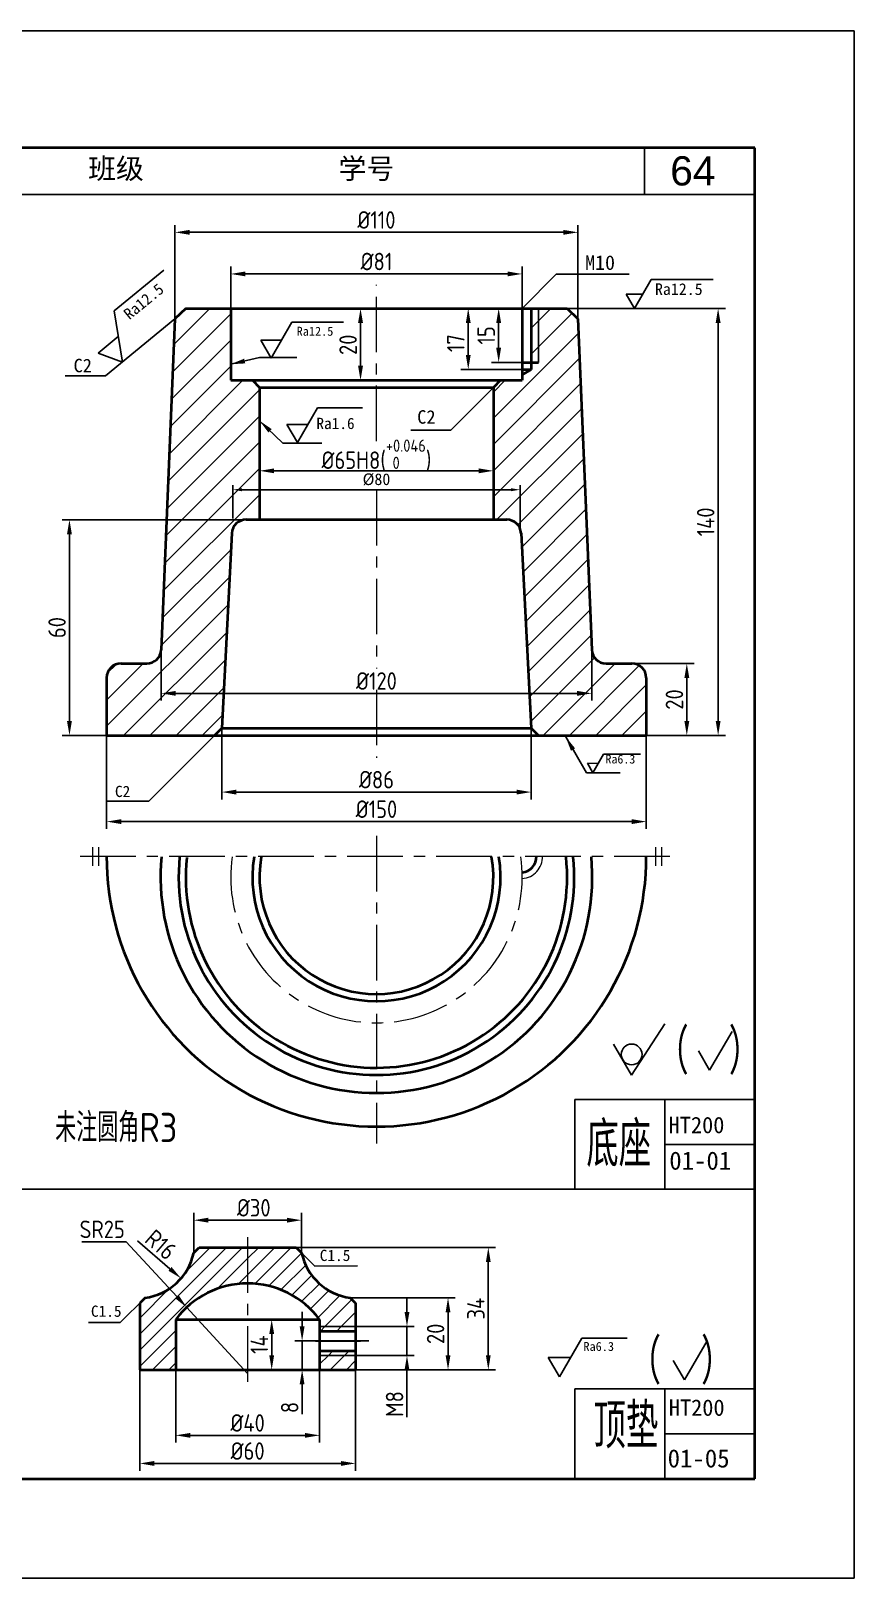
# Model space of a CAD drawing. Header units: millimetres. Extents: x 645 to 2308, y 762 to 2069.
# Drawn here: x 1744.3 to 1885.3, y 1804.4 to 2069.4 of the extents above; entities that cross this region are included whole.
import ezdxf

# ---------------------------------------------------------------- set-up
doc = ezdxf.new("R2010")
doc.units = ezdxf.units.MM
doc.linetypes.add('CENTER', pattern=[50.8, 31.75, -6.35, 6.35, -6.35])
for name, color, linetype in [('尺寸标注', 250, 'Continuous'), ('文字', 7, 'Continuous'), ('细实线', 7, 'Continuous')]:
    doc.layers.add(name, color=color, linetype=linetype)
for name, color, linetype, lineweight in [('点划线', 7, 'CENTER', 15), ('点化线', 7, 'CENTER', 15), ('粗实线', 7, 'Continuous', 40)]:
    doc.layers.add(name, color=color, linetype=linetype, lineweight=lineweight)
doc.styles.add('HZ', font='txt.shx', dxfattribs={"bigfont": 'gbcbig.shx'})
doc.styles.add('汉字', font='gbenor.shx', dxfattribs={"bigfont": 'gbcbig.shx'})
doc.dimstyles.new('111', dxfattribs={"dimtxt": 3, "dimasz": 2.5, "dimexe": 1.25, "dimexo": 0.625, "dimgap": 1, "dimtad": 1, "dimdsep": 46, "dimtxsty": '汉字', "dimcen": 2.5, "dimadec": 0, "dimazin": 0, "dimtfac": 1, "dimtmove": 0, "dimatfit": 3, "dimfxl": 0, "dimarcsym": 0})
doc.dimstyles.new('ISO-25', dxfattribs={"dimtxt": 3, "dimasz": 2.5, "dimexe": 1.25, "dimexo": 0, "dimtad": 1, "dimdec": 0, "dimdsep": 46, "dimtxsty": '汉字', "dimcen": 2.5, "dimadec": 0, "dimazin": 0, "dimtfac": 1, "dimtdec": 0, "dimtmove": 0, "dimatfit": 3, "dimfxl": 0, "dimarcsym": 0})
doc.dimstyles.new('ISO-25$4', dxfattribs={"dimtxt": 3, "dimasz": 2.5, "dimexe": 1.25, "dimexo": 0, "dimtad": 1, "dimtoh": 1, "dimdec": 0, "dimlfac": 1.25, "dimdsep": 46, "dimtxsty": '汉字', "dimcen": 2.5, "dimadec": 0, "dimazin": 2, "dimtfac": 1, "dimtdec": 0, "dimtmove": 0, "dimatfit": 1, "dimfxl": 0, "dimarcsym": 0})

# ---------------------------------------------------------------- blocks, each defined once
blk = doc.blocks.new('*D22')
at = {"layer": 'Defpoints', "color": 0, "transparency": 16777216}
for p in [(1776.99, 1950.01), (1829.96, 1950.01), (1829.96, 1939.07)]:
    blk.add_point(p, dxfattribs=at)
at = {"layer": '细实线', "color": 0, "lineweight": -2, "transparency": 16777216}
for p, q in [((1776.99, 1950.01), (1776.99, 1937.82)), ((1829.96, 1950.01), (1829.96, 1937.82)), ((1779.49, 1939.07), (1827.46, 1939.07))]:
    blk.add_line(p, q, dxfattribs=at)
at = {"layer": '细实线', "color": 0, "transparency": 16777216}
for points in [[(1779.49, 1939.49), (1779.49, 1938.65), (1776.99, 1939.07)], [(1827.46, 1939.49), (1827.46, 1938.65), (1829.96, 1939.07)]]:
    blk.add_solid(points, dxfattribs=at)
at = {"layer": '细实线', "color": 0, "transparency": 16777216, "insert": (1803.48, 1941.2), "char_height": 3, "attachment_point": 5, "style": '汉字'}
blk.add_mtext('%%c86', dxfattribs=at)
blk = doc.blocks.new('*D23')
at = {"layer": 'Defpoints', "color": 0, "transparency": 16777216}
for p in [(1757.28, 1948.77), (1849.68, 1948.77), (1849.68, 1934.01)]:
    blk.add_point(p, dxfattribs=at)
at = {"layer": '细实线', "color": 0, "lineweight": -2, "transparency": 16777216}
for p, q in [((1757.28, 1948.77), (1757.28, 1932.76)), ((1849.68, 1948.77), (1849.68, 1932.76)), ((1759.78, 1934.01), (1847.18, 1934.01))]:
    blk.add_line(p, q, dxfattribs=at)
at = {"layer": '细实线', "color": 0, "transparency": 16777216}
for points in [[(1759.78, 1934.43), (1759.78, 1933.6), (1757.28, 1934.01)], [(1847.18, 1934.43), (1847.18, 1933.6), (1849.68, 1934.01)]]:
    blk.add_solid(points, dxfattribs=at)
at = {"layer": '细实线', "color": 0, "transparency": 16777216, "insert": (1803.48, 1936.14), "char_height": 3, "attachment_point": 5, "style": '汉字'}
blk.add_mtext('%%c150', dxfattribs=at)
blk = doc.blocks.new('*D24')
at = {"layer": 'Defpoints', "color": 0, "transparency": 16777216}
for p in [(1766.62, 1963.46), (1840.34, 1963.46), (1840.34, 1955.98)]:
    blk.add_point(p, dxfattribs=at)
at = {"layer": '细实线', "color": 0, "lineweight": -2, "transparency": 16777216}
for p, q in [((1766.62, 1963.46), (1766.62, 1954.73)), ((1840.34, 1963.46), (1840.34, 1954.73)), ((1769.12, 1955.98), (1837.84, 1955.98))]:
    blk.add_line(p, q, dxfattribs=at)
at = {"layer": '细实线', "color": 0, "transparency": 16777216}
for points in [[(1769.12, 1956.4), (1769.12, 1955.56), (1766.62, 1955.98)], [(1837.84, 1956.4), (1837.84, 1955.56), (1840.34, 1955.98)]]:
    blk.add_solid(points, dxfattribs=at)
at = {"layer": '细实线', "color": 0, "transparency": 16777216, "insert": (1803.48, 1958.1), "char_height": 3, "attachment_point": 5, "style": '汉字'}
blk.add_mtext('%%c120', dxfattribs=at)
blk = doc.blocks.new('*D35')
at = {"layer": 'Defpoints', "color": 0, "transparency": 16777216}
for p in [(1769.1, 1840.12), (1793.74, 1840.12), (1793.74, 1828.89)]:
    blk.add_point(p, dxfattribs=at)
at = {"layer": '细实线', "color": 0, "lineweight": -2, "transparency": 16777216}
for p, q in [((1769.1, 1840.12), (1769.1, 1827.64)), ((1793.74, 1840.12), (1793.74, 1827.64)), ((1771.6, 1828.89), (1791.24, 1828.89))]:
    blk.add_line(p, q, dxfattribs=at)
at = {"layer": '细实线', "color": 0, "transparency": 16777216}
for points in [[(1771.6, 1829.3), (1771.6, 1828.47), (1769.1, 1828.89)], [(1791.24, 1829.3), (1791.24, 1828.47), (1793.74, 1828.89)]]:
    blk.add_solid(points, dxfattribs=at)
at = {"layer": '细实线', "color": 0, "transparency": 16777216, "insert": (1781.42, 1831.01), "char_height": 3, "attachment_point": 5, "style": '汉字'}
blk.add_mtext('%%c40', dxfattribs=at)
blk = doc.blocks.new('*D36')
at = {"layer": 'Defpoints', "color": 0, "transparency": 16777216}
for p in [(1799.9, 1847.51), (1799.9, 1842.58), (1808.7, 1842.58)]:
    blk.add_point(p, dxfattribs=at)
at = {"layer": '细实线', "color": 0, "lineweight": -2, "transparency": 16777216}
for p, q in [((1808.7, 1850.01), (1808.7, 1852.51)), ((1799.9, 1847.51), (1809.95, 1847.51)), ((1808.7, 1847.51), (1808.7, 1842.58)), ((1799.9, 1842.58), (1809.95, 1842.58)), ((1808.7, 1840.08), (1808.7, 1832))]:
    blk.add_line(p, q, dxfattribs=at)
at = {"layer": '细实线', "color": 0, "transparency": 16777216}
for points in [[(1808.29, 1850.01), (1809.12, 1850.01), (1808.7, 1847.51)], [(1808.29, 1840.08), (1809.12, 1840.08), (1808.7, 1842.58)]]:
    blk.add_solid(points, dxfattribs=at)
at = {"layer": '细实线', "color": 0, "transparency": 16777216, "insert": (1806.58, 1834.25), "char_height": 3, "attachment_point": 5, "rotation": 90, "style": '汉字'}
blk.add_mtext('M8', dxfattribs=at)
blk = doc.blocks.new('*D37')
at = {"layer": 'Defpoints', "color": 0, "transparency": 16777216}
for p in [(1770.98, 1850.82), (1781.42, 1839.5)]:
    blk.add_point(p, dxfattribs=at)
at = {"layer": '细实线', "color": 0, "lineweight": -2, "transparency": 16777216}
for p, q in [((1760.63, 1862.04), (1753.05, 1862.04)), ((1769.28, 1852.66), (1760.63, 1862.04)), ((1781.42, 1839.5), (1770.98, 1850.82))]:
    blk.add_line(p, q, dxfattribs=at)
at = {"layer": '细实线', "color": 0, "transparency": 16777216}
blk.add_solid([(1769.59, 1852.94), (1768.98, 1852.38), (1770.98, 1850.82)], dxfattribs=at)
at = {"layer": '细实线', "color": 0, "transparency": 16777216, "insert": (1756.52, 1864.17), "char_height": 3, "attachment_point": 5, "style": '汉字'}
blk.add_mtext('SR25', dxfattribs=at)
blk = doc.blocks.new('*D38')
at = {"layer": 'Defpoints', "color": 0, "transparency": 16777216}
for p in [(1790.66, 1865.74), (1772.18, 1860.14), (1790.66, 1860.14)]:
    blk.add_point(p, dxfattribs=at)
at = {"layer": '细实线', "color": 0, "lineweight": -2, "transparency": 16777216}
for p, q in [((1772.18, 1860.14), (1772.18, 1866.99)), ((1774.68, 1865.74), (1788.16, 1865.74)), ((1790.66, 1860.14), (1790.66, 1866.99))]:
    blk.add_line(p, q, dxfattribs=at)
at = {"layer": '细实线', "color": 0, "transparency": 16777216}
for points in [[(1774.68, 1866.16), (1774.68, 1865.33), (1772.18, 1865.74)], [(1788.16, 1866.16), (1788.16, 1865.33), (1790.66, 1865.74)]]:
    blk.add_solid(points, dxfattribs=at)
at = {"layer": '细实线', "color": 0, "transparency": 16777216, "insert": (1782.47, 1867.87), "char_height": 3, "attachment_point": 5, "style": '汉字'}
blk.add_mtext('%%c30', dxfattribs=at)
blk = doc.blocks.new('粗糙度')
at = {"layer": '细实线'}
for p, q in [((0, 0), (5.77, 10)), ((5.77, 10), (20.11, 10)), ((-2.89, 5), (2.89, 5)), ((0, 0), (-2.89, 5))]:
    blk.add_line(p, q, dxfattribs=at)
blk = doc.blocks.new('12.5')
at = {"layer": '细实线'}
blk.add_blockref('粗糙度', (0, 0), dxfattribs=at)
at = {"layer": '细实线', "insert": (7.11, 8.72), "char_height": 2.5, "width": 15.7949, "attachment_point": 1}
blk.add_mtext('Ra12.5', dxfattribs=at)
blk = doc.blocks.new('*D44')
at = {"layer": 'Defpoints', "color": 0, "transparency": 16777216}
for p in [(1847.21, 1961.09), (1847.21, 1948.77), (1856.62, 1948.77)]:
    blk.add_point(p, dxfattribs=at)
at = {"layer": '细实线', "color": 0, "lineweight": -2, "transparency": 16777216}
for p, q in [((1847.21, 1961.09), (1857.87, 1961.09)), ((1856.62, 1958.59), (1856.62, 1951.27)), ((1847.21, 1948.77), (1857.87, 1948.77))]:
    blk.add_line(p, q, dxfattribs=at)
at = {"layer": '细实线', "color": 0, "transparency": 16777216}
for points in [[(1856.2, 1958.59), (1857.04, 1958.59), (1856.62, 1961.09)], [(1856.2, 1951.27), (1857.04, 1951.27), (1856.62, 1948.77)]]:
    blk.add_solid(points, dxfattribs=at)
at = {"layer": '细实线', "color": 0, "transparency": 16777216, "insert": (1854.5, 1954.93), "char_height": 3, "attachment_point": 5, "rotation": 90, "style": '汉字'}
blk.add_mtext('20', dxfattribs=at)
blk = doc.blocks.new('*D45')
at = {"layer": 'Defpoints', "color": 0, "transparency": 16777216}
for p in [(1836.12, 2021.92), (1837.77, 1948.77), (1861.98, 1948.77)]:
    blk.add_point(p, dxfattribs=at)
at = {"layer": '细实线', "color": 0, "lineweight": -2, "transparency": 16777216}
for p, q in [((1836.12, 2021.92), (1863.23, 2021.92)), ((1861.98, 2019.42), (1861.98, 1951.27)), ((1837.77, 1948.77), (1863.23, 1948.77))]:
    blk.add_line(p, q, dxfattribs=at)
at = {"layer": '细实线', "color": 0, "transparency": 16777216}
for points in [[(1861.56, 2019.42), (1862.4, 2019.42), (1861.98, 2021.92)], [(1861.56, 1951.27), (1862.4, 1951.27), (1861.98, 1948.77)]]:
    blk.add_solid(points, dxfattribs=at)
at = {"layer": '细实线', "color": 0, "transparency": 16777216, "insert": (1859.85, 1985.35), "char_height": 3, "attachment_point": 5, "rotation": 90, "style": '汉字'}
blk.add_mtext('140', dxfattribs=at)
blk = doc.blocks.new('*D46')
at = {"layer": 'Defpoints', "color": 0, "transparency": 16777216}
for p in [(1781.18, 1985.73), (1750.91, 1948.77), (1781.18, 1948.77)]:
    blk.add_point(p, dxfattribs=at)
at = {"layer": '细实线', "color": 0, "lineweight": -2, "transparency": 16777216}
for p, q in [((1781.18, 1985.73), (1749.66, 1985.73)), ((1750.91, 1983.23), (1750.91, 1951.27)), ((1781.18, 1948.77), (1749.66, 1948.77))]:
    blk.add_line(p, q, dxfattribs=at)
at = {"layer": '细实线', "color": 0, "transparency": 16777216}
for points in [[(1750.49, 1983.23), (1751.33, 1983.23), (1750.91, 1985.73)], [(1750.49, 1951.27), (1751.33, 1951.27), (1750.91, 1948.77)]]:
    blk.add_solid(points, dxfattribs=at)
at = {"layer": '细实线', "color": 0, "transparency": 16777216, "insert": (1748.79, 1967.25), "char_height": 3, "attachment_point": 5, "rotation": 90, "style": '汉字'}
blk.add_mtext('60', dxfattribs=at)
blk = doc.blocks.new('*D47')
at = {"layer": 'Defpoints', "color": 0, "transparency": 16777216}
for p in [(1803.48, 2021.92), (1800.75, 2009.6), (1803.48, 2009.6)]:
    blk.add_point(p, dxfattribs=at)
at = {"layer": '细实线', "color": 0, "lineweight": -2, "transparency": 16777216}
for p, q in [((1803.48, 2021.92), (1799.5, 2021.92)), ((1800.75, 2019.42), (1800.75, 2012.1)), ((1803.48, 2009.6), (1799.5, 2009.6))]:
    blk.add_line(p, q, dxfattribs=at)
at = {"layer": '细实线', "color": 0, "transparency": 16777216}
for points in [[(1800.33, 2019.42), (1801.17, 2019.42), (1800.75, 2021.92)], [(1800.33, 2012.1), (1801.17, 2012.1), (1800.75, 2009.6)]]:
    blk.add_solid(points, dxfattribs=at)
at = {"layer": '细实线', "color": 0, "transparency": 16777216, "insert": (1798.62, 2015.69), "char_height": 3, "attachment_point": 5, "rotation": 90, "style": '汉字'}
blk.add_mtext('20', dxfattribs=at)
blk = doc.blocks.new('*D48')
at = {"layer": 'Defpoints', "color": 0, "transparency": 16777216}
for p in [(1828.42, 2021.92), (1819.19, 2011.45), (1828.42, 2011.45)]:
    blk.add_point(p, dxfattribs=at)
at = {"layer": '细实线', "color": 0, "lineweight": -2, "transparency": 16777216}
for p, q in [((1828.42, 2021.92), (1817.94, 2021.92)), ((1819.19, 2019.42), (1819.19, 2013.95)), ((1828.42, 2011.45), (1817.94, 2011.45))]:
    blk.add_line(p, q, dxfattribs=at)
at = {"layer": '细实线', "color": 0, "transparency": 16777216}
for points in [[(1818.78, 2019.42), (1819.61, 2019.42), (1819.19, 2021.92)], [(1818.78, 2013.95), (1819.61, 2013.95), (1819.19, 2011.45)]]:
    blk.add_solid(points, dxfattribs=at)
at = {"layer": '细实线', "color": 0, "transparency": 16777216, "insert": (1817.07, 2015.97), "char_height": 3, "attachment_point": 5, "rotation": 90, "style": '汉字'}
blk.add_mtext('17', dxfattribs=at)
blk = doc.blocks.new('*D49')
at = {"layer": 'Defpoints', "color": 0, "transparency": 16777216}
for p in [(1829.96, 2021.92), (1824.4, 2012.68), (1829.96, 2012.68)]:
    blk.add_point(p, dxfattribs=at)
at = {"layer": '细实线', "color": 0, "lineweight": -2, "transparency": 16777216}
for p, q in [((1829.96, 2021.92), (1823.15, 2021.92)), ((1824.4, 2019.42), (1824.4, 2015.18)), ((1829.96, 2012.68), (1823.15, 2012.68))]:
    blk.add_line(p, q, dxfattribs=at)
at = {"layer": '细实线', "color": 0, "transparency": 16777216}
for points in [[(1823.98, 2019.42), (1824.82, 2019.42), (1824.4, 2021.92)], [(1823.98, 2015.18), (1824.82, 2015.18), (1824.4, 2012.68)]]:
    blk.add_solid(points, dxfattribs=at)
at = {"layer": '细实线', "color": 0, "transparency": 16777216, "insert": (1822.27, 2017.3), "char_height": 3, "attachment_point": 5, "rotation": 90, "style": '汉字'}
blk.add_mtext('15', dxfattribs=at)
blk = doc.blocks.new('*D50')
at = {"layer": 'Defpoints', "color": 0, "transparency": 16777216}
for p in [(1837.98, 2034.95), (1768.98, 2020.14), (1837.98, 2020.14)]:
    blk.add_point(p, dxfattribs=at)
at = {"layer": '细实线', "color": 0, "lineweight": -2, "transparency": 16777216}
for p, q in [((1768.98, 2020.14), (1768.98, 2036.2)), ((1837.98, 2020.14), (1837.98, 2036.2)), ((1771.48, 2034.95), (1835.48, 2034.95))]:
    blk.add_line(p, q, dxfattribs=at)
at = {"layer": '细实线', "color": 0, "transparency": 16777216}
for points in [[(1771.48, 2035.36), (1771.48, 2034.53), (1768.98, 2034.95)], [(1835.48, 2035.36), (1835.48, 2034.53), (1837.98, 2034.95)]]:
    blk.add_solid(points, dxfattribs=at)
at = {"layer": '细实线', "color": 0, "transparency": 16777216, "insert": (1803.48, 2037.07), "char_height": 3, "attachment_point": 5, "style": '汉字'}
blk.add_mtext('%%c110', dxfattribs=at)
blk = doc.blocks.new('*D51')
at = {"layer": 'Defpoints', "color": 0, "transparency": 16777216}
for p in [(1828.42, 2027.82), (1778.53, 2021.92), (1828.42, 2021.92)]:
    blk.add_point(p, dxfattribs=at)
at = {"layer": '细实线', "color": 0, "lineweight": -2, "transparency": 16777216}
for p, q in [((1778.53, 2021.92), (1778.53, 2029.07)), ((1781.03, 2027.82), (1825.92, 2027.82)), ((1828.42, 2021.92), (1828.42, 2029.07))]:
    blk.add_line(p, q, dxfattribs=at)
at = {"layer": '细实线', "color": 0, "transparency": 16777216}
for points in [[(1781.03, 2028.24), (1781.03, 2027.41), (1778.53, 2027.82)], [(1825.92, 2028.24), (1825.92, 2027.41), (1828.42, 2027.82)]]:
    blk.add_solid(points, dxfattribs=at)
at = {"layer": '细实线', "color": 0, "transparency": 16777216, "insert": (1803.48, 2029.95), "char_height": 3, "attachment_point": 5, "style": '汉字'}
blk.add_mtext('%%c81', dxfattribs=at)
blk = doc.blocks.new('1.6')
at = {"layer": '细实线'}
for p, q in [((0, 0), (4.49, 7.77)), ((4.49, 7.77), (14.47, 7.77)), ((-2.34, 4.05), (0, 0)), ((-2.34, 4.05), (2.34, 4.05))]:
    blk.add_line(p, q, dxfattribs=at)
at = {"layer": '细实线', "insert": (4.23, 5.53), "char_height": 2.5, "width": 12.4303, "attachment_point": 1}
blk.add_mtext('Ra1.6', dxfattribs=at)
blk = doc.blocks.new('*D57')
at = {"layer": 'Defpoints', "color": 0, "transparency": 16777216}
for p in [(1789.74, 1861.06), (1789.74, 1840.12), (1822.63, 1840.12)]:
    blk.add_point(p, dxfattribs=at)
at = {"layer": '细实线', "color": 0, "lineweight": -2, "transparency": 16777216}
for p, q in [((1789.74, 1861.06), (1823.88, 1861.06)), ((1822.63, 1858.56), (1822.63, 1842.62)), ((1789.74, 1840.12), (1823.88, 1840.12))]:
    blk.add_line(p, q, dxfattribs=at)
at = {"layer": '细实线', "color": 0, "transparency": 16777216}
for points in [[(1822.21, 1858.56), (1823.04, 1858.56), (1822.63, 1861.06)], [(1822.21, 1842.62), (1823.04, 1842.62), (1822.63, 1840.12)]]:
    blk.add_solid(points, dxfattribs=at)
at = {"layer": '细实线', "color": 0, "transparency": 16777216, "insert": (1820.5, 1850.59), "char_height": 3, "attachment_point": 5, "rotation": 90, "style": '汉字'}
blk.add_mtext('34', dxfattribs=at)
blk = doc.blocks.new('*D58')
at = {"layer": 'Defpoints', "color": 0, "transparency": 16777216}
for p in [(1798.98, 1852.44), (1798.98, 1840.12), (1815.73, 1840.12)]:
    blk.add_point(p, dxfattribs=at)
at = {"layer": '细实线', "color": 0, "lineweight": -2, "transparency": 16777216}
for p, q in [((1798.98, 1852.44), (1816.98, 1852.44)), ((1815.73, 1849.94), (1815.73, 1842.62)), ((1798.98, 1840.12), (1816.98, 1840.12))]:
    blk.add_line(p, q, dxfattribs=at)
at = {"layer": '细实线', "color": 0, "transparency": 16777216}
for points in [[(1815.31, 1849.94), (1816.15, 1849.94), (1815.73, 1852.44)], [(1815.31, 1842.62), (1816.15, 1842.62), (1815.73, 1840.12)]]:
    blk.add_solid(points, dxfattribs=at)
at = {"layer": '细实线', "color": 0, "transparency": 16777216, "insert": (1813.6, 1846.28), "char_height": 3, "attachment_point": 5, "rotation": 90, "style": '汉字'}
blk.add_mtext('20', dxfattribs=at)
blk = doc.blocks.new('*D59')
at = {"layer": 'Defpoints', "color": 0, "transparency": 16777216}
for p in [(1793.48, 1848.74), (1785.54, 1840.12), (1793.74, 1840.12)]:
    blk.add_point(p, dxfattribs=at)
at = {"layer": '细实线', "color": 0, "lineweight": -2, "transparency": 16777216}
for p, q in [((1793.48, 1848.74), (1784.29, 1848.74)), ((1785.54, 1846.24), (1785.54, 1842.62)), ((1793.74, 1840.12), (1784.29, 1840.12))]:
    blk.add_line(p, q, dxfattribs=at)
at = {"layer": '细实线', "color": 0, "transparency": 16777216}
for points in [[(1785.12, 1846.24), (1785.96, 1846.24), (1785.54, 1848.74)], [(1785.12, 1842.62), (1785.96, 1842.62), (1785.54, 1840.12)]]:
    blk.add_solid(points, dxfattribs=at)
at = {"layer": '细实线', "color": 0, "transparency": 16777216, "insert": (1783.42, 1844.43), "char_height": 3, "attachment_point": 5, "rotation": 90, "style": '汉字'}
blk.add_mtext('14', dxfattribs=at)
blk = doc.blocks.new('*D60')
at = {"layer": 'Defpoints', "color": 0, "transparency": 16777216}
for p in [(1802.2, 1845.05), (1790.75, 1840.12), (1799.9, 1840.12)]:
    blk.add_point(p, dxfattribs=at)
at = {"layer": '细实线', "color": 0, "lineweight": -2, "transparency": 16777216}
for p, q in [((1790.75, 1847.55), (1790.75, 1850.05)), ((1802.2, 1845.05), (1789.5, 1845.05)), ((1790.75, 1845.05), (1790.75, 1840.12)), ((1799.9, 1840.12), (1789.5, 1840.12)), ((1790.75, 1837.62), (1790.75, 1832.54))]:
    blk.add_line(p, q, dxfattribs=at)
at = {"layer": '细实线', "color": 0, "transparency": 16777216}
for points in [[(1790.33, 1847.55), (1791.16, 1847.55), (1790.75, 1845.05)], [(1790.33, 1837.62), (1791.16, 1837.62), (1790.75, 1840.12)]]:
    blk.add_solid(points, dxfattribs=at)
at = {"layer": '细实线', "color": 0, "transparency": 16777216, "insert": (1788.62, 1833.66), "char_height": 3, "attachment_point": 5, "rotation": 90, "style": '汉字'}
blk.add_mtext('8', dxfattribs=at)
blk = doc.blocks.new('*D61')
at = {"layer": 'Defpoints', "color": 0, "transparency": 16777216}
for p in [(1762.55, 1862.21), (1770.02, 1855.78)]:
    blk.add_point(p, dxfattribs=at)
at = {"layer": '细实线', "color": 0, "lineweight": -2, "transparency": 16777216}
blk.add_line((1762.55, 1862.21), (1768.12, 1857.41), dxfattribs=at)
at = {"layer": '细实线', "color": 0, "transparency": 16777216}
blk.add_solid([(1768.39, 1857.72), (1767.85, 1857.09), (1770.02, 1855.78)], dxfattribs=at)
at = {"layer": '细实线', "color": 0, "transparency": 16777216, "insert": (1766.56, 1861.55), "char_height": 3, "attachment_point": 5, "rotation": 319.2742, "style": '汉字'}
blk.add_mtext('R16', dxfattribs=at)
blk = doc.blocks.new('*D62')
at = {"layer": 'Defpoints', "color": 0, "transparency": 16777216}
for p in [(1762.94, 1840.12), (1799.9, 1840.12), (1799.9, 1824.08)]:
    blk.add_point(p, dxfattribs=at)
at = {"layer": '细实线', "color": 0, "lineweight": -2, "transparency": 16777216}
for p, q in [((1762.94, 1840.12), (1762.94, 1822.83)), ((1799.9, 1840.12), (1799.9, 1822.83)), ((1765.44, 1824.08), (1797.4, 1824.08))]:
    blk.add_line(p, q, dxfattribs=at)
at = {"layer": '细实线', "color": 0, "transparency": 16777216}
for points in [[(1765.44, 1824.49), (1765.44, 1823.66), (1762.94, 1824.08)], [(1797.4, 1824.49), (1797.4, 1823.66), (1799.9, 1824.08)]]:
    blk.add_solid(points, dxfattribs=at)
at = {"layer": '细实线', "color": 0, "transparency": 16777216, "insert": (1781.42, 1826.2), "char_height": 3, "attachment_point": 5, "style": '汉字'}
blk.add_mtext('%%c60', dxfattribs=at)
blk = doc.blocks.new('*D286')
at = {"layer": 'Defpoints', "color": 0, "transparency": 16777216}
for p in [(1783.46, 1994.24), (1823.5, 1994.24), (1823.5, 1994.1)]:
    blk.add_point(p, dxfattribs=at)
at = {"layer": '细实线', "color": 0, "lineweight": -2, "transparency": 16777216}
for p, q in [((1783.46, 1994.24), (1783.46, 1992.85)), ((1785.96, 1994.1), (1821, 1994.1)), ((1823.5, 1994.24), (1823.5, 1992.85))]:
    blk.add_line(p, q, dxfattribs=at)
at = {"layer": '细实线', "color": 0, "transparency": 16777216}
for points in [[(1785.96, 1994.51), (1785.96, 1993.68), (1783.46, 1994.1)], [(1821, 1994.51), (1821, 1993.68), (1823.5, 1994.1)]]:
    blk.add_solid(points, dxfattribs=at)
at = {"layer": '细实线', "color": 0, "transparency": 16777216, "insert": (1803.48, 1996.79), "char_height": 3, "attachment_point": 5, "style": '汉字'}
blk.add_mtext('%%C65H8({\\H0.7x;\\S+0.046^  0;})', dxfattribs=at)

msp = doc.modelspace()

# ---------------------------------------------------------------- hatches: boundary and pattern name
at = {"layer": '细实线'}
h = msp.add_hatch(dxfattribs=at)
h.set_pattern_fill('ANSI31', color=256, style=0)
h.paths.add_polyline_path([(1783.4569, 2008.3672), (1782.2249, 2009.5992), (1778.5289, 2009.5992), (1778.5289, 2021.9192), (1770.8289, 2021.9192), (1768.9772, 2020.1431), (1766.6152, 1963.4559, -0.40206867), (1764.1534, 1961.0945), (1759.7409, 1961.0945, 0.41421356), (1757.2769, 1958.6305), (1757.2769, 1948.7745), (1775.7569, 1948.7745), (1776.9889, 1950.0065), (1778.716, 1983.3977, -0.39915714), (1781.1767, 1985.7345), (1783.4569, 1985.7345)])
h.paths.add_polyline_path([(1837.9765, 2020.1431), (1836.1249, 2021.9192), (1831.1969, 2021.9192), (1831.1969, 2012.6792), (1829.9649, 2012.6792), (1829.9649, 2011.4472), (1828.4249, 2010.5581), (1828.4249, 2009.5992), (1824.7289, 2009.5992), (1823.4969, 2008.3672), (1823.4969, 1985.7345), (1825.777, 1985.7345, -0.39915714), (1828.2377, 1983.3977), (1829.9649, 1950.0065), (1831.1969, 1948.7745), (1849.6769, 1948.7745), (1849.6769, 1958.6305, 0.41421356), (1847.2129, 1961.0945), (1842.8003, 1961.0945, -0.40206867), (1840.3385, 1963.4559)])
h.paths.add_polyline_path([(1831.1969, 2021.9192), (1829.9649, 2021.9192), (1829.9649, 2012.6792), (1831.1969, 2012.6792)])

# ---------------------------------------------------------------- linework, layer by layer
at = {"layer": '点划线'}
for p, q in [((1754.8719, 1929.6603), (1754.8719, 1926.4338)), ((1755.8719, 1929.6603), (1755.8719, 1926.4338)), ((1851.2719, 1929.6603), (1851.2719, 1926.4338)), ((1852.2719, 1929.6603), (1852.2719, 1926.4338))]:
    msp.add_line(p, q, dxfattribs=at)
msp.add_arc((1828.1806, 1927.9783), 3.7292, 273.737568, 1.941879, dxfattribs=at)
at = {"layer": '点化线', "ltscale": 0.3}
for p, q in [((1803.4769, 1999.163), (1803.4769, 2025.928)), ((1803.4769, 1990.8584), (1803.4769, 1960.2451)), ((1803.4769, 1956.605), (1803.4769, 1944.9612)), ((1803.4769, 1931.587), (1803.4769, 1878.8621)), ((1752.7365, 1928.1047), (1854.2376, 1928.1047)), ((1781.4234, 1862.8349), (1781.4234, 1837.6679)), ((1793.034, 1845.0476), (1800.738, 1845.0476))]:
    msp.add_line(p, q, dxfattribs=at)
msp.add_arc((1803.4769, 1924.496), 24.948, 171.97622, 8.02378, dxfattribs=at)
at = {"layer": '粗实线', "color": 7}
for p, q in [((1868.2518, 2049.4441), (1543.2518, 2049.4441)), ((1543.2518, 1821.4441), (1868.2518, 1821.4441))]:
    msp.add_line(p, q, dxfattribs=at)
at = {"layer": '粗实线'}
for p, q in [((1868.2518, 1821.4441), (1868.2518, 2049.4441)), ((1768.9772, 2020.1431), (1766.6152, 1963.4559)), ((1770.8289, 2021.9192), (1768.9772, 2020.1431)), ((1770.8289, 2021.9192), (1836.1249, 2021.9192)), ((1778.5289, 2021.9192), (1778.5289, 2009.5992)), ((1828.4249, 2021.9192), (1828.4249, 2009.5992)), ((1829.9649, 2021.9192), (1829.9649, 2011.4472)), ((1836.1249, 2021.9192), (1837.9765, 2020.1431)), ((1837.9765, 2020.1431), (1840.3385, 1963.4559)), ((1828.4249, 2012.6792), (1831.1969, 2012.6792)), ((1828.4249, 2011.4472), (1829.9649, 2011.4472)), ((1829.9649, 2011.4472), (1828.4249, 2010.5581)), ((1778.5289, 2009.5992), (1828.4249, 2009.5992)), ((1782.2249, 2009.5992), (1783.4569, 2008.3672)), ((1824.7289, 2009.5992), (1823.4969, 2008.3672)), ((1783.4569, 2008.3672), (1783.4569, 1985.7345)), ((1783.4569, 2008.3672), (1823.4969, 2008.3672)), ((1823.4969, 2008.3672), (1823.4969, 1985.7345)), ((1781.1767, 1985.7345), (1825.777, 1985.7345)), ((1778.716, 1983.3977), (1776.9889, 1950.0065)), ((1828.2377, 1983.3977), (1829.9649, 1950.0065)), ((1759.7409, 1961.0945), (1764.1534, 1961.0945)), ((1842.8003, 1961.0945), (1847.2129, 1961.0945)), ((1757.2769, 1958.6305), (1757.2769, 1948.7745)), ((1849.6769, 1958.6305), (1849.6769, 1948.7745)), ((1757.2769, 1948.7745), (1849.6769, 1948.7745)), ((1775.7569, 1948.7745), (1776.9889, 1950.0065)), ((1776.9889, 1950.0065), (1829.9649, 1950.0065)), ((1831.1969, 1948.7745), (1829.9649, 1950.0065)), ((1772.1834, 1860.1396), (1773.1074, 1861.0636)), ((1773.1074, 1861.0636), (1789.7394, 1861.0636)), ((1789.7394, 1861.0636), (1790.6634, 1860.1396)), ((1763.8674, 1852.4396), (1762.9434, 1851.5156)), ((1798.9794, 1852.4396), (1799.9034, 1851.5156)), ((1762.9434, 1851.5156), (1762.9434, 1840.1196)), ((1799.9034, 1851.5156), (1799.9034, 1840.1196)), ((1769.1034, 1848.7436), (1793.7434, 1848.7436)), ((1769.1034, 1848.7436), (1769.1034, 1840.1196)), ((1793.7434, 1848.7436), (1793.7434, 1840.1196)), ((1793.7434, 1846.7511), (1799.9034, 1846.7511)), ((1793.7434, 1843.344), (1799.9034, 1843.344)), ((1762.9434, 1840.1196), (1799.9034, 1840.1196))]:
    msp.add_line(p, q, dxfattribs=at)
for centre, radius, start, end in [((1781.1767, 1983.2705), 2.464, 90, 177.039064), ((1825.777, 1983.2705), 2.464, 2.960936, 90), ((1759.7409, 1958.6305), 2.464, 90, 180), ((1764.1534, 1963.5585), 2.464, 270, 357.614056), ((1842.8003, 1963.5585), 2.464, 182.385944, 270), ((1847.2129, 1958.6305), 2.464, 0, 90), ((1803.4769, 1927.9783), 46.2, 179.843285, 0.156715), ((1803.4769, 1924.496), 36.96, 174.593615, 5.406385), ((1803.4769, 1924.496), 33.88, 174.100454, 5.899546), ((1803.4769, 1924.496), 32.648, 174.100454, 6.123006), ((1803.4769, 1924.496), 21.252, 170.569008, 9.430992), ((1803.4769, 1924.496), 20.02, 169.982832, 10.017168), ((1828.1806, 1927.9783), 2.695, 274.927594, 2.687516), ((1762.5466, 1862.2067), 9.856, 277.701338, 347.893466), ((1800.3001, 1862.2067), 9.856, 192.106534, 262.298662), ((1781.4234, 1839.5036), 15.4, 36.869898, 143.130102)]:
    msp.add_arc(centre, radius, start, end, dxfattribs=at)
at = {"layer": '细实线', "color": 7}
for p, q in [((1885.2518, 2069.4441), (1513.2518, 2069.4441)), ((1885.2518, 1804.4441), (1885.2518, 2069.4441)), ((1849.37, 2049.4441), (1849.37, 2041.4441)), ((1543.2518, 2041.4441), (1868.2518, 2041.4441)), ((1513.2518, 1804.4441), (1885.2518, 1804.4441))]:
    msp.add_line(p, q, dxfattribs=at)
at = {"layer": '细实线'}
for p, q in [((1828.4249, 2021.9192), (1834.2744, 2027.7694)), ((1834.2744, 2027.7694), (1846.7403, 2027.7694)), ((1847.6611, 2021.9192), (1850.5063, 2026.8472)), ((1850.5063, 2026.8472), (1861.1126, 2026.8472)), ((1846.2385, 2024.3832), (1849.0837, 2024.3832)), ((1847.6611, 2021.9192), (1846.2385, 2024.3832)), ((1757.0623, 2010.3808), (1768.9772, 2020.1431)), ((1831.1969, 2021.9192), (1831.1969, 2012.6792)), ((1757.0623, 2010.3808), (1750.1697, 2010.3808)), ((1823.4969, 2008.3672), (1816.1854, 2001.0558)), ((1816.1854, 2001.0558), (1809.3743, 2001.0558)), ((1778.8929, 1985.9496), (1778.8929, 1991.6284)), ((1780.4329, 1990.8584), (1826.5208, 1990.8584)), ((1828.0608, 1983.3937), (1828.0608, 1991.6284)), ((1757.2769, 1948.3895), (1757.2769, 1943.2901)), ((1775.7569, 1948.7745), (1764.4952, 1937.5128)), ((1849.6769, 1948.3895), (1849.6769, 1943.2901)), ((1840.5097, 1942.3928), (1842.377, 1945.5824)), ((1842.377, 1945.5824), (1848.6627, 1945.5664)), ((1839.5954, 1943.9988), (1841.4434, 1943.9876)), ((1839.5954, 1943.9988), (1840.5097, 1942.3928)), ((1839.4218, 1942.3928), (1845.1877, 1942.3928)), ((1757.2769, 1937.5128), (1764.4952, 1937.5128)), ((1847.171, 1890.584), (1852.8339, 1899.3565)), ((1860.5183, 1891.4135), (1864.3683, 1898.0819)), ((1844.091, 1895.9187), (1847.171, 1890.584)), ((1858.5933, 1894.7477), (1860.5183, 1891.4135)), ((1837.4518, 1871.0298), (1837.4518, 1886.4298)), ((1837.4518, 1886.4298), (1868.2518, 1886.4298)), ((1852.8518, 1871.0298), (1852.8518, 1886.4298)), ((1852.8518, 1878.7298), (1868.2518, 1878.7298)), ((1741.82, 1871.0298), (1868.2518, 1871.0298)), ((1762.9434, 1846.2182), (1777.7887, 1861.0636)), ((1762.9434, 1843.4523), (1780.5546, 1861.0636)), ((1770.839, 1856.8798), (1775.0228, 1861.0636)), ((1781.4234, 1859.1663), (1783.3206, 1861.0636)), ((1781.4234, 1856.4004), (1786.0865, 1861.0636)), ((1782.6439, 1854.8551), (1788.8524, 1861.0636)), ((1789.7394, 1861.0636), (1792.9321, 1857.8708)), ((1776.2742, 1854.0172), (1781.4234, 1859.1663)), ((1785.03, 1854.4753), (1790.6688, 1860.1141)), ((1787.1285, 1853.8078), (1791.3658, 1858.0451)), ((1792.9321, 1857.8708), (1800.2455, 1857.8988)), ((1779.8454, 1854.8225), (1781.4234, 1856.4004)), ((1788.9983, 1852.9117), (1792.4001, 1856.3135)), ((1763.8674, 1852.4396), (1759.6173, 1848.1895)), ((1762.9434, 1848.9841), (1767.8734, 1853.9142)), ((1790.6706, 1851.8181), (1793.7208, 1854.8682)), ((1792.1611, 1850.5426), (1795.3199, 1853.7015)), ((1793.4751, 1849.0908), (1797.2265, 1852.8422)), ((1794.6618, 1847.5116), (1799.2846, 1852.1343)), ((1797.4277, 1847.5116), (1799.9034, 1849.9872)), ((1759.6173, 1848.1895), (1754.1807, 1848.1895)), ((1793.7434, 1847.5116), (1799.9034, 1847.5116)), ((1793.9014, 1846.7511), (1794.6618, 1847.5116)), ((1796.6673, 1846.7511), (1797.4277, 1847.5116)), ((1799.8857, 1847.2036), (1799.9034, 1847.2212)), ((1762.9434, 1840.6863), (1769.1034, 1846.8463)), ((1834.7936, 1838.8888), (1838.6436, 1845.5572)), ((1838.6436, 1845.5572), (1846.4018, 1845.5572)), ((1856.2276, 1838.3901), (1860.0776, 1845.0585)), ((1765.1425, 1840.1196), (1769.1034, 1844.0804)), ((1793.7434, 1842.5836), (1799.9034, 1842.5836)), ((1793.7434, 1841.0612), (1795.2657, 1842.5836)), ((1795.2657, 1842.5836), (1796.0261, 1843.344)), ((1795.5676, 1840.1196), (1798.0316, 1842.5836)), ((1798.0316, 1842.5836), (1798.792, 1843.344)), ((1832.8686, 1842.223), (1836.7186, 1842.223)), ((1832.8686, 1842.223), (1834.7936, 1838.8888)), ((1767.9084, 1840.1196), (1769.1034, 1841.3145)), ((1798.3335, 1840.1196), (1799.9034, 1841.6894)), ((1854.3026, 1841.7243), (1856.2276, 1838.3901)), ((1837.4518, 1836.8441), (1868.2518, 1836.8441)), ((1837.4518, 1821.4441), (1837.4518, 1836.8441)), ((1852.8518, 1821.4441), (1852.8518, 1836.8441)), ((1852.8518, 1829.1441), (1868.2518, 1829.1441))]:
    msp.add_line(p, q, dxfattribs=at)
msp.add_circle((1847.171, 1894.1405), 1.7782, dxfattribs=at)
for points in [[(1780.4329, 1991.1151), (1780.4329, 1990.6018), (1778.8929, 1990.8584)], [(1826.5208, 1991.1151), (1826.5208, 1990.6018), (1828.0608, 1990.8584)]]:
    msp.add_solid(points, dxfattribs=at)

# ---------------------------------------------------------------- block references
at = {"layer": '细实线', "xscale": 0.7699999999999178, "yscale": 0.7699999999999178, "zscale": 0.7699999999999178, "rotation": 39.32897066659232}
msp.add_blockref('12.5', (1759.9836, 2012.709), dxfattribs=at)
at = {"layer": '细实线'}
for name, p, xscale, yscale, zscale in [('12.5', (1785.4321, 2013.4028), 0.6159999999999854, 0.6159999999999854, 0.6159999999999854), ('1.6', (1789.9338, 1998.9232), 0.7699999999999818, 0.7699999999999818, 0.7699999999999818)]:
    msp.add_blockref(name, p, dxfattribs=dict(at, xscale=xscale, yscale=yscale, zscale=zscale))

# ---------------------------------------------------------------- texts
at = {"layer": '尺寸标注', "color": 7, "insert": (1857.6587, 2045.4441), "char_height": 5, "width": 10, "attachment_point": 5}
msp.add_mtext('{\\fArial|b0|i0|c0|p34;64}', dxfattribs=at)
at = {"layer": '文字', "color": 7, "insert": (1711.2266, 2045.6716), "char_height": 3.5, "width": 313.5, "attachment_point": 4}
msp.add_mtext('{\\fSimSun|b0|i0|c134|p2;  姓名            班级              学号}', dxfattribs=at)
at = {"layer": '点划线', "insert": (1748.4638, 1884.1227), "char_height": 5, "attachment_point": 1, "style": '汉字'}
msp.add_mtext_dynamic_manual_height_columns('未注圆角R3', width=36.653051, gutter_width=12.5, heights=[0], dxfattribs=at)
at = {"layer": '细实线'}
for s, height, p in [('M10', 2.5, (1839.2164, 2028.5094)), ('C2', 2.31, (1751.6129, 2010.979)), ('C2', 2.31, (1810.4578, 2002.1714)), ('HT200', 2.80665, (1853.5059, 1880.6408)), ('01-01', 3.1185, (1853.615, 1874.3855)), ('C1.5', 1.925, (1793.7712, 1858.7498)), ('C1.5 ', 1.925, (1754.5924, 1849.1927)), ('Ra6.3', 1.54, (1838.9149, 1843.3456)), ('HT200', 2.80665, (1853.5395, 1832.2342)), ('01-05', 3.1185, (1853.336, 1823.3857))]:
    msp.add_text(s, height=height, dxfattribs=at).set_placement(p)
msp.add_text('Ra6.3', height=1.5, rotation=359.654018, dxfattribs=at).set_placement((1842.6913, 1943.9837))
at = {"layer": '细实线', "style": 'HZ'}
for s, p in [('底座', (1839.417, 1874.8945)), ('顶垫', (1840.6458, 1826.6429))]:
    msp.add_text(s, height=7.7, dxfattribs=at).set_placement(p)
at = {"layer": '细实线', "attachment_point": 1}
for s, insert, char_height, width in [('Ra12.5', (1851.1632, 2026.2187), 2, 7.783716), ('C2', (1758.7012, 1940.1505), 1.925, 5.900501)]:
    msp.add_mtext(s, dxfattribs=dict(at, insert=insert, char_height=char_height, width=width))
at = {"layer": '细实线', "insert": (1803.4769, 1992.6161), "char_height": 2, "attachment_point": 5}
msp.add_mtext('%%c80', dxfattribs=at)
at = {"layer": '细实线', "char_height": 7.7, "width": 45.025481, "attachment_point": 1, "style": 'HZ'}
for insert in [(1851.3949, 1898.4678), (1846.6611, 1845.3914)]:
    msp.add_mtext('（ ）', dxfattribs=dict(at, insert=insert))

# ---------------------------------------------------------------- dimensions: what is measured, and where the dimension line sits
at = {"layer": '细实线'}
for base, p1, p2, text, picture, middle in [((1837.9765, 2034.9462), (1768.9772, 2020.1431), (1837.9765, 2020.1431), '%%c110', '*D50', (1803.4769, 2034.9462)), ((1849.6769, 1934.0125), (1757.2769, 1948.7745), (1849.6769, 1948.7745), '%%c150', '*D23', (1803.4769, 1934.0125)), ((1829.9649, 1939.0708), (1776.9889, 1950.0065), (1829.9649, 1950.0065), '%%c86', '*D22', (1803.4769, 1939.0708)), ((1790.6634, 1865.7426), (1772.1834, 1860.1396), (1790.6634, 1860.1396), '%%c30', '*D38', (1782.4741, 1865.7426)), ((1799.9034, 1824.0759), (1762.9434, 1840.1196), (1799.9034, 1840.1196), '%%c60', '*D62', (1781.4234, 1824.0759)), ((1793.7434, 1828.8862), (1769.1034, 1840.1196), (1793.7434, 1840.1196), '%%c40', '*D35', (1781.4234, 1828.8862))]:
    dim = msp.add_linear_dim(base=base, p1=p1, p2=p2, text=text, dimstyle='ISO-25', dxfattribs=at)
    dim.commit()
    dim.dimension.update_dxf_attribs({"geometry": picture, "text_midpoint": middle, "dimtype": 160})
for base, p1, p2, text, picture, middle in [((1828.4249, 2027.8222), (1778.5289, 2021.9192), (1828.4249, 2021.9192), '%%c81', '*D51', (1803.4769, 2029.9472)), ((1823.4969, 1994.0979), (1783.4569, 1994.2396), (1823.4969, 1994.2396), '%%C65H8({\\H0.7x;\\S+0.046^  0;})', '*D286', (1803.4769, 1996.7941)), ((1840.3385, 1955.98), (1766.6152, 1963.4559), (1840.3385, 1963.4559), '%%c120', '*D24', (1803.4769, 1958.105))]:
    dim = msp.add_linear_dim(base=base, p1=p1, p2=p2, text=text, dimstyle='ISO-25', dxfattribs=at)
    dim.commit()
    dim.dimension.update_dxf_attribs({"geometry": picture, "text_midpoint": middle})
for base, p1, p2, text, picture, middle in [((1800.7491, 2009.5992), (1803.4769, 2021.9192), (1803.4769, 2009.5992), '20', '*D47', (1800.7491, 2015.6907)), ((1819.1933, 2011.4472), (1828.4249, 2021.9192), (1828.4249, 2011.4472), '17', '*D48', (1819.1933, 2015.9659)), ((1861.9784, 1948.7745), (1836.1249, 2021.9192), (1837.7723, 1948.7745), '140', '*D45', (1861.9784, 1985.3468)), ((1750.9108, 1948.7745), (1781.1767, 1985.7345), (1781.1767, 1948.7745), '60', '*D46', (1750.9108, 1967.2545)), ((1856.6206, 1948.7745), (1847.2129, 1961.0945), (1847.2129, 1948.7745), '20', '*D44', (1856.6206, 1954.9345)), ((1822.6264, 1840.1196), (1789.7394, 1861.0636), (1789.7394, 1840.1196), '34', '*D57', (1822.6264, 1850.5916)), ((1815.7298, 1840.1196), (1798.9794, 1852.4396), (1798.9794, 1840.1196), '20', '*D58', (1815.7298, 1846.2796)), ((1808.703, 1842.5836), (1799.9034, 1847.5116), (1799.9034, 1842.5836), 'M8', '*D36', (1808.703, 1834.2502)), ((1790.7458, 1840.1196), (1802.1968, 1845.0476), (1799.9034, 1840.1196), '8', '*D60', (1790.7458, 1833.6612)), ((1785.5408, 1840.1196), (1793.4751, 1848.7436), (1793.7434, 1840.1196), '14', '*D59', (1785.5408, 1844.4316))]:
    dim = msp.add_linear_dim(base=base, p1=p1, p2=p2, angle=90, text=text, dimstyle='ISO-25', dxfattribs=at)
    dim.commit()
    dim.dimension.update_dxf_attribs({"geometry": picture, "text_midpoint": middle, "dimtype": 160})
dim = msp.add_linear_dim(base=(1824.3997, 2012.6792), p1=(1829.9649, 2021.9192), p2=(1829.9649, 2012.6792), angle=90, text='15', dimstyle='ISO-25', dxfattribs=at)
dim.commit()
dim.dimension.update_dxf_attribs({"geometry": '*D49', "text_midpoint": (1822.2747, 2017.2992)})
for center, mpoint, text, picture, middle in [((1781.4234, 1839.5036), (1770.9801, 1850.8216), 'SR25', '*D37', (1756.525, 1862.0429)), ((1762.5466, 1862.2067), (1770.0158, 1855.7762), 'R16', '*D61', (1765.1763, 1859.9426))]:
    dim = msp.add_radius_dim(center=center, mpoint=mpoint, text=text, dimstyle='ISO-25$4', dxfattribs=at)
    dim.commit()
    dim.dimension.update_dxf_attribs({"geometry": picture, "text_midpoint": middle, "dimtype": 164})

# ---------------------------------------------------------------- leaders
for points, dimstyle in [([(1778.478, 2012.3473), (1783.4601, 2013.4848), (1789.8656, 2013.4848)], 'ISO-25'), ([(1783.4601, 2002.6779), (1787.4457, 1998.8385), (1794.1359, 1998.8385)], 'ISO-25'), ([(1835.8798, 1948.5277), (1839.4218, 1942.3928)], '111')]:
    msp.add_leader(points, dimstyle=dimstyle, override={"dimgap": 0.625, "dimtad": 0}, dxfattribs=at)

doc.saveas('drawing.dxf')
